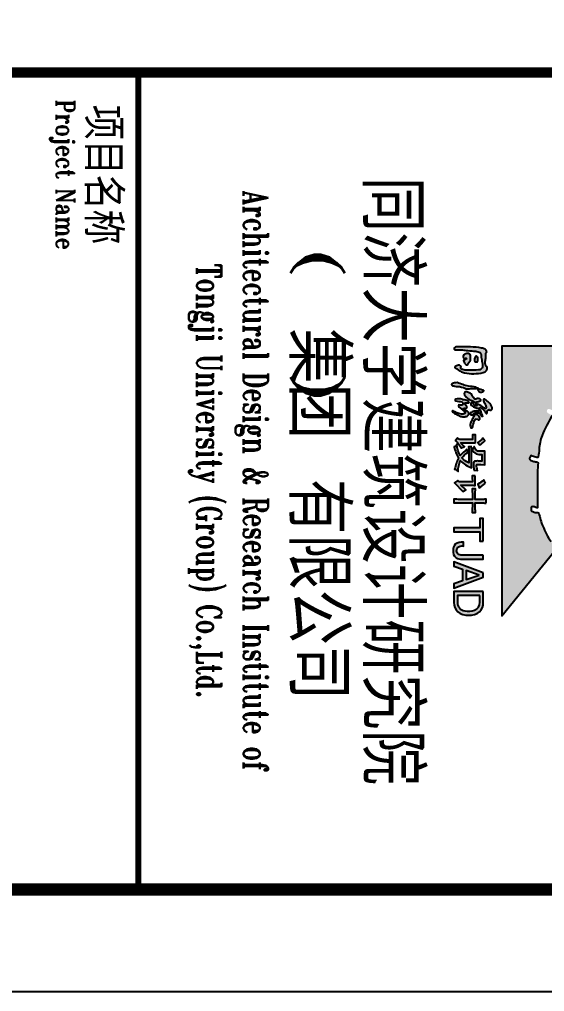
# Model space of a CAD drawing. Extents: x 190999 to 918899, y -200814 to 215286.
# Drawn here: x 780934 to 786078, y -200814 to -191294 of the extents above; entities that cross this region are included whole.
import ezdxf
from ezdxf.enums import TextEntityAlignment as Align

# ---------------------------------------------------------------- set-up
doc = ezdxf.new("R2010")
doc.units = 0
doc.header["$LTSCALE"] = 1000
doc.header["$MEASUREMENT"] = 0
doc.layers.add('图框', color=189, linetype='Continuous')
doc.styles.add('TKZ1_tjhts.shx', font='tjromant.shx', dxfattribs={"bigfont": 'tjhts.shx'})
doc.styles.add('TKZ2_tjkts.shx', font='tjromant.shx', dxfattribs={"bigfont": 'tjkts.shx'})

# ---------------------------------------------------------------- blocks, each defined once
blk = doc.blocks.new('TJAD_TK_LOGO')
at = {"layer": '图框'}
blk.add_hatch(color=256, dxfattribs=at).paths.add_polyline_path([(0.3088, 0.2387, -0.055111), (0.2978, 0.218, -0.399817), (0.2889, 0.2131, -0.15154), (0.2813, 0.2164, -0.301448), (0.2805, 0.2256, 0.010306), (0.2893, 0.248, -0.01851), (0.2158, 0.3296, -0.103184), (0.1567, 0.4231, -0.120959), (0.1559, 0.5005, 0.063512), (0.1683, 0.6375, 0.024265), (0.1633, 0.7157, -0.039016), (0.1589, 0.7586, -0.148803), (0.1672, 0.7952, -0.063522), (0.1899, 0.8185, -0.021561), (0.1991, 0.8269), (0, 0.9887), (0, 0.0136), (1.2, 0.0136), (0.9015, 0.2562, -0.02734), (0.8698, 0.2318, -0.056811), (0.8015, 0.1955, -0.043653), (0.7428, 0.1781, 0.070224), (0.7398, 0.1676, -0.155586), (0.7336, 0.1464, -0.268078), (0.7145, 0.1445, 0.046034), (0.7138, 0.1514, -0.10837), (0.7157, 0.158, 0.067272), (0.7193, 0.1723, 0.007869), (0.606, 0.1714, -0.018474), (0.519, 0.1742, 0.089356), (0.5135, 0.1595, -0.084297), (0.509, 0.1441, -0.378712), (0.4979, 0.1366, -0.129516), (0.4872, 0.1418, 0.010082), (0.4893, 0.1483, -0.06366), (0.4927, 0.1585, -0.047427), (0.496, 0.17, 0.412458), (0.4928, 0.175, 0.04646), (0.4591, 0.1791, -0.083304), (0.3984, 0.1918, -0.056916)])
h = blk.add_hatch(color=256, dxfattribs=at)
h.paths.add_polyline_path([(0.1087, -0.0549, 0.215782), (0.0955, -0.0527, 0.067417), (0.0878, -0.0572, -0.168397), (0.0723, -0.0608, -0.018722), (0.0557, -0.0587, 0.069135), (0.0371, -0.0584, -0.211583), (0.0322, -0.0571, 0.012327), (0.0271, -0.0542, 0.18165), (0.0227, -0.0546, 0.234564), (0.0145, -0.0607, 0.06939), (0.0092, -0.0773, 0.040114), (0.004, -0.1264, 0.00862), (0.0038, -0.1509, 0.034302), (0.0033, -0.1865, 0.240525), (0.0113, -0.1992, 0.151405), (0.014, -0.1995, 0.254247), (0.0165, -0.1924, 0.038225), (0.0174, -0.1663, -0.061608), (0.0194, -0.1463, 0.026815), (0.0223, -0.1127, -0.054652), (0.0257, -0.0929, -0.028262), (0.0289, -0.0835, -0.253686), (0.0385, -0.0789, 0.007206), (0.0489, -0.0782, -0.006599), (0.0729, -0.0746, 0.009999), (0.0841, -0.0723, -0.062381), (0.0934, -0.0735, -0.15567), (0.0993, -0.0771, -0.051163), (0.1052, -0.0853, -0.102101), (0.1065, -0.0911, -0.03095), (0.1072, -0.1291, 0.010088), (0.1069, -0.1503, -0.131285), (0.1038, -0.1627, -0.019629), (0.1006, -0.1683, -0.485137), (0.0962, -0.1696, 0.001583), (0.093, -0.1677, 0.165296), (0.0875, -0.1704, 0.24859), (0.0847, -0.1785, 0.066176), (0.0882, -0.1886, 0.038595), (0.0909, -0.1945, 0.378365), (0.0951, -0.1957, 0.077759), (0.1038, -0.1826, 0.016012), (0.1121, -0.17, 0.054651), (0.1183, -0.1552, 0.087206), (0.1231, -0.1116, 0.064902), (0.1173, -0.0684, 0.144064)])
h.paths.add_polyline_path([(0.0629, -0.0931), (0.0559, -0.0934), (0.0526, -0.0942), (0.0487, -0.0957), (0.0473, -0.0971), (0.0457, -0.0999, 0.333571), (0.0462, -0.1038, 0.045952), (0.0523, -0.1067, 0.064784), (0.0622, -0.1092, 0.210865), (0.0684, -0.1072, 0.127927), (0.0706, -0.102, 0.211886), (0.0696, -0.0958, 0.12013), (0.0674, -0.0941)], flags=17)
h.paths.add_polyline_path([(0.058, -0.146, -0.039434), (0.0609, -0.152, 0.054133), (0.0642, -0.1578, 0.123184), (0.0796, -0.1504, 0.140353), (0.0842, -0.1429, 0.284617), (0.0828, -0.1391, -0.012464), (0.0763, -0.135, 0.016141), (0.0639, -0.1258, -0.029736), (0.0406, -0.1269, -0.149024), (0.0367, -0.13, 0.190304), (0.0335, -0.134, 0.089845), (0.0332, -0.143, 0.171078), (0.0413, -0.1572, 0.249801), (0.0503, -0.1586, 0.378768), (0.055, -0.1529, 0.031236), (0.054, -0.1458), (0.0561, -0.1439)], flags=17)
h.paths.add_polyline_path([(0.1936, -0.0808, -0.130766), (0.1929, -0.0832, -0.049), (0.1889, -0.0904, 0.175351), (0.1867, -0.0955, 0.389375), (0.1886, -0.0971, 0.146359), (0.1966, -0.0935, 0.079034), (0.2024, -0.0886, 0.101244), (0.205, -0.0836, 0.132531), (0.2051, -0.0769, 0.067751), (0.2031, -0.0722, 0.050259), (0.1996, -0.0676, 0.454265), (0.198, -0.0678, 0.06765), (0.196, -0.0731, 0.007561)])
h.paths.add_polyline_path([(0.189, -0.104, 0.313541), (0.1862, -0.1002, 0.335576), (0.1832, -0.1018, 0.015792), (0.1784, -0.1349, -0.057755), (0.1712, -0.1608, 0.000363), (0.1628, -0.1859, 0.094511), (0.1671, -0.2072, 0.230423), (0.1705, -0.2113, 0.369117), (0.1764, -0.2058, 0.039319), (0.18, -0.1854, -0.109188), (0.1887, -0.1489, 0.00425), (0.1908, -0.1434, 0.032369), (0.1887, -0.118, -0.025515)])
h.paths.add_polyline_path([(0.251, -0.0452, 0.093827), (0.2363, -0.0633, 0.302072), (0.2373, -0.0679, 0.296548), (0.2444, -0.0681, 0.04254), (0.259, -0.0604, -0.129019), (0.2753, -0.0571, -0.117204), (0.2785, -0.0581, -0.328405), (0.2786, -0.0608, -0.051459), (0.2703, -0.0723, 0.085646), (0.2604, -0.09, 0.031903), (0.2597, -0.0932, -0.315533), (0.2562, -0.0979, -0.134544), (0.2509, -0.099, -0.408117), (0.2479, -0.0961, 0.035639), (0.2445, -0.0851, 0.084333), (0.2416, -0.0806, 0.358627), (0.239, -0.0802, 0.227473), (0.2329, -0.092, 0.148882), (0.235, -0.0994, -0.254787), (0.2358, -0.1059, -0.110418), (0.229, -0.1131, -0.032156), (0.2173, -0.1207, 0.122106), (0.2102, -0.1279, 0.074479), (0.2035, -0.1443, 0.233421), (0.2058, -0.152, 0.316166), (0.2167, -0.1523, 0.122903), (0.2315, -0.1397, 0.056501), (0.2413, -0.1246, -0.025506), (0.2474, -0.11, -0.174643), (0.2597, -0.1006, 0.004602), (0.2657, -0.0979, -0.251477), (0.2643, -0.107, -0.130218), (0.2586, -0.1116, 0.16089), (0.2539, -0.1165, 0.172735), (0.253, -0.123, 0.448793), (0.2607, -0.1246, 0.141971), (0.272, -0.1086, 0.057248), (0.2765, -0.0945, -0.334885), (0.2836, -0.0873, -0.076773), (0.2877, -0.0871, -0.545841), (0.2894, -0.0894, -0.008092), (0.2895, -0.1045, 0.139136), (0.2949, -0.1235, 0.144746), (0.301, -0.1277, 0.355116), (0.3041, -0.1263, 0.046986), (0.3064, -0.118, 0.052614), (0.3072, -0.1148, 0.237681), (0.3057, -0.1128, 0.025436), (0.3015, -0.1114, -0.354836), (0.298, -0.1075, -0.049448), (0.2968, -0.0935, -0.035628), (0.2969, -0.0883, -0.387964), (0.3001, -0.084, -0.009611), (0.3071, -0.0814, 0.187317), (0.3113, -0.0778, 0.232403), (0.3115, -0.0721, 0.143525), (0.3105, -0.0719, 0.022411), (0.2879, -0.0821, -0.00319), (0.2795, -0.086, -0.206179), (0.276, -0.0863, -0.165764), (0.2735, -0.0838, -0.217969), (0.274, -0.0802, -0.110096), (0.2841, -0.0684, -0.031862), (0.2964, -0.0594, 0.078929), (0.2994, -0.0567, 0.264707), (0.2996, -0.0548, 0.034215), (0.298, -0.0525, 0.174735), (0.2957, -0.0516, 0.001752), (0.2917, -0.0518, -0.177458), (0.2867, -0.0505, -0.140307), (0.2831, -0.0469, -0.275752), (0.2842, -0.0412, 0.167681), (0.2852, -0.035, 0.301407), (0.2787, -0.0302, 0.08311), (0.273, -0.0304, 0.130737)])
h.paths.add_polyline_path([(0.3265, -0.1185, 0.027579), (0.3434, -0.1267, 0.154526), (0.3537, -0.1275, 0.082415), (0.3631, -0.1246, 0.312986), (0.3634, -0.1187, 0.221824), (0.3602, -0.1161, 0.031656), (0.355, -0.1158, -0.00721), (0.3422, -0.1122, -0.071904), (0.3274, -0.106, -0.267193), (0.324, -0.1005, -0.023267), (0.3278, -0.0922, 0.395574), (0.3247, -0.0851, 0.188464), (0.3166, -0.0869, 0.051998), (0.3107, -0.0902, 0.108508), (0.3062, -0.0972, 0.200123), (0.3045, -0.1041, 0.191616), (0.3078, -0.1086, -0.01282)])
h.paths.add_polyline_path([(0.3061, -0.1345, 0.188222), (0.2987, -0.1344, 0.20573), (0.2909, -0.1393, 0.018376), (0.2852, -0.1492, -0.117409), (0.2773, -0.1592, -0.060927), (0.2765, -0.1465, 0.215117), (0.2745, -0.1419, 0.470033), (0.2699, -0.1433, -0.045545), (0.2616, -0.1486, -0.074224), (0.2553, -0.1514, -0.568137), (0.252, -0.1485, -0.07678), (0.2526, -0.1441, 0.100197), (0.2529, -0.1346, 0.387299), (0.2502, -0.1327, 0.118665), (0.2478, -0.1338, 0.185429), (0.2406, -0.1469, -0.018374), (0.2387, -0.1583, 0.026924), (0.2355, -0.1694, -0.013447), (0.2349, -0.18, 0.097057), (0.2361, -0.1921, 0.277047), (0.2398, -0.1951, 0.192921), (0.2429, -0.1932, 0.125735), (0.2464, -0.1796, -0.084178), (0.2486, -0.1648, -0.292454), (0.2566, -0.1598, -0.427415), (0.2627, -0.1662, -0.039723), (0.2621, -0.1773, 0.744354), (0.2674, -0.1794, 0.173973), (0.2753, -0.1721, -0.079593), (0.2831, -0.1615, 0.037997), (0.2923, -0.1518, -0.536451), (0.3002, -0.1519, -0.220641), (0.3027, -0.1657, -0.033334), (0.3, -0.1785, -0.02197), (0.2922, -0.1962, -0.036413), (0.288, -0.2042, 0.059035), (0.2879, -0.2046, 0.221247), (0.2894, -0.2077, 0.229092), (0.2907, -0.2079, 0.104052), (0.2938, -0.2056, 0.039622), (0.3034, -0.1893, 0.031663), (0.3116, -0.1728, 0.083922), (0.3151, -0.1559, 0.095464), (0.3114, -0.1418, 0.118136)])
h.paths.add_polyline_path([(0.4291, -0.0935), (0.4405, -0.0853, 0.028783), (0.4221, -0.0627), (0.4102, -0.0715, -0.06685)])
h.paths.add_polyline_path([(0.4215, -0.1047), (0.4022, -0.1042), (0.3969, -0.1036), (0.3948, -0.1036), (0.3948, -0.1181), (0.4007, -0.1176), (0.4092, -0.1169), (0.4158, -0.1168), (0.4158, -0.1709, -0.223037), (0.4102, -0.1829, -0.003297), (0.4095, -0.1842), (0.42, -0.1936, 0.201777), (0.4221, -0.1917, -0.033526), (0.4536, -0.1659, -0.02738), (0.4473, -0.1527, -0.067274), (0.4298, -0.1697, -0.004515), (0.43, -0.112, -0.051491), (0.4312, -0.1036)])
h.paths.add_polyline_path([(0.4681, -0.0776), (0.4676, -0.0915, -0.202539), (0.4614, -0.1024, -0.066868), (0.4473, -0.1105, -0.101276), (0.4613, -0.1193, 0.145344), (0.4788, -0.1017, 0.140249), (0.4824, -0.0753, -0.003162), (0.5118, -0.0753, -0.016144), (0.5113, -0.0906, 0.052901), (0.5122, -0.1087, 0.214665), (0.5146, -0.1118, 0.093296), (0.5153, -0.1118, 0.137117), (0.5238, -0.1126, 0.000424), (0.5373, -0.1123, 0.022294), (0.5517, -0.1112), (0.5538, -0.0948), (0.5502, -0.0961), (0.5458, -0.0974), (0.5419, -0.0985), (0.5363, -0.0994), (0.5323, -0.0995), (0.5266, -0.0985), (0.5261, -0.0963), (0.5266, -0.0805), (0.5279, -0.0627), (0.5208, -0.0631), (0.5109, -0.0633), (0.4981, -0.0633), (0.4859, -0.0633), (0.4771, -0.0632), (0.4669, -0.0627)])
h.paths.add_polyline_path([(0.5056, -0.1225, -0.002263), (0.4652, -0.1224, -0.028919), (0.4487, -0.1207), (0.4487, -0.1351), (0.4568, -0.134), (0.467, -0.1332, -0.001197), (0.5012, -0.1332, 0.000411), (0.5195, -0.1332, -0.117897), (0.4977, -0.1647, -0.081518), (0.4732, -0.1382), (0.4592, -0.142, 0.067412), (0.4873, -0.1722, -0.099344), (0.4368, -0.1867, -0.117302), (0.4487, -0.1993, 0.051291), (0.4985, -0.1798, 0.052048), (0.5475, -0.1968, -0.102524), (0.5573, -0.1817, -0.086164), (0.5097, -0.1716, 0.112398), (0.5412, -0.1212, -0.018709)])
h.paths.add_polyline_path([(0.6036, -0.1181), (0.6036, -0.1747, -0.094232), (0.598, -0.1829), (0.6085, -0.1968), (0.647, -0.1609), (0.64, -0.147), (0.619, -0.1691), (0.619, -0.1241, -0.058001), (0.6207, -0.1057, 0.319569), (0.6199, -0.1049, 0.045142), (0.6064, -0.1062, 0.020451), (0.5944, -0.1061, -0.034776), (0.5777, -0.1049), (0.5777, -0.1193, -0.030546)])
h.paths.add_polyline_path([(0.6099, -0.0601), (0.5952, -0.0664, -0.049542), (0.6141, -0.0941), (0.6302, -0.0872, 0.030356)])
h.paths.add_polyline_path([(0.6595, -0.1054, -0.019379), (0.6351, -0.1042), (0.6351, -0.1193, -0.02608), (0.6603, -0.1181), (0.682, -0.1181), (0.682, -0.1729, -0.021278), (0.6806, -0.2012), (0.6974, -0.2012, -0.017067), (0.6967, -0.1716), (0.6967, -0.1181), (0.7148, -0.1181, -0.024313), (0.7409, -0.1193), (0.7409, -0.1042, -0.018656), (0.7103, -0.1055), (0.6967, -0.1055), (0.6967, -0.0765, -0.143011), (0.7016, -0.0589, 0.162811), (0.697, -0.0572, 0.035376), (0.6847, -0.0564, 0.004148), (0.6806, -0.0564, -0.046173), (0.6819, -0.0675, -0.00345), (0.682, -0.1055, -0.001359)])
h.paths.add_polyline_path([(0.7665, -0.0695), (0.7665, -0.0854), (0.8078, -0.0854), (0.8078, -0.2004), (0.8257, -0.2004), (0.8257, -0.0854), (0.867, -0.0854), (0.867, -0.0695)])
h.paths.add_polyline_path([(0.9301, -0.1569, -0.040499), (0.9291, -0.1744, -0.3078), (0.915, -0.1875, -0.189438), (0.8973, -0.1845, -0.186489), (0.89, -0.1721, -0.07743), (0.8894, -0.158), (0.8723, -0.158, 0.198241), (0.8816, -0.1938, 0.214326), (0.9098, -0.2039, 0.249549), (0.9415, -0.1907, 0.135294), (0.948, -0.1641), (0.948, -0.0695), (0.9301, -0.0695)])
h.paths.add_polyline_path([(1.0285, -0.0695), (1.0088, -0.0695), (0.9602, -0.2004), (0.9786, -0.2004), (0.9926, -0.1613), (1.0441, -0.1613), (1.0579, -0.2004), (1.0772, -0.2004)])
h.paths.add_polyline_path([(1.0186, -0.0882), (1.0389, -0.146), (0.9981, -0.146)], flags=16)
h.paths.add_polyline_path([(1.0908, -0.0695), (1.0908, -0.2004), (1.1399, -0.2004, 0.229129), (1.182, -0.1827, 0.179316), (1.1971, -0.1343, 0.181564), (1.1826, -0.0858, 0.220204), (1.1406, -0.0695)])
h.paths.add_polyline_path([(1.1086, -0.0846), (1.1391, -0.0846, -0.337188), (1.1746, -0.1078, -0.124189), (1.1773, -0.1517, -0.40123), (1.1391, -0.1844), (1.1086, -0.1844)], flags=16)
for points in [[(0, 0.9887), (0, 0.0136), (1.2, 0.0136)], [(0.867, -0.0695), (0.7665, -0.0695), (0.7665, -0.0854), (0.8078, -0.0854), (0.8078, -0.2004), (0.8257, -0.2004), (0.8257, -0.0854), (0.867, -0.0854)], [(1.0088, -0.0695), (0.9602, -0.2004), (0.9786, -0.2004), (0.9926, -0.1613), (1.0441, -0.1613), (1.0579, -0.2004), (1.0772, -0.2004), (1.0285, -0.0695)], [(1.0186, -0.0882), (0.9981, -0.146), (1.0389, -0.146)]]:
    blk.add_lwpolyline(points, close=True, dxfattribs=at)
for points in [[(0.3088, 0.2387, 0.056916), (0.3984, 0.1918, 0.083304), (0.4591, 0.1791, -0.046418), (0.4928, 0.175, -0.509372), (0.4955, 0.1688, 0.042269), (0.4927, 0.1585, 0.06366), (0.4893, 0.1483, -0.010082), (0.4872, 0.1418, 0.129516), (0.4979, 0.1366, 0.378712), (0.509, 0.1441, 0.084297), (0.5135, 0.1595, -0.089356), (0.519, 0.1742, 0.018474), (0.606, 0.1714, -0.007869), (0.7193, 0.1723, -0.067272), (0.7157, 0.158, 0.10837), (0.7138, 0.1514, -0.046034), (0.7145, 0.1445, 0.268078), (0.7336, 0.1464, 0.155586), (0.7398, 0.1676, -0.070224), (0.7428, 0.1781, 0.043653), (0.8015, 0.1955, 0.056811), (0.8698, 0.2318, 0.042991)], [(0.1979, -0.068, 0.064778), (0.196, -0.0731, 0.007561), (0.1936, -0.0808, -0.130766), (0.1929, -0.0832, -0.049), (0.1889, -0.0904, 0.145283), (0.1868, -0.0946, 0.551757), (0.1886, -0.0971, 0.146359), (0.1966, -0.0935, 0.079034), (0.2024, -0.0886, 0.101244), (0.205, -0.0836, 0.132531), (0.2051, -0.0769, 0.09128), (0.2022, -0.0707, 0.033188), (0.1998, -0.0677, 0.58845), (0.1979, -0.068, 1.283189)], [(0.324, -0.1005, -0.023267), (0.3278, -0.0922, 0.395574), (0.3247, -0.0851, 0.188464), (0.3166, -0.0869, 0.051998), (0.3107, -0.0902, 0.108508), (0.3062, -0.0972, 0.200123), (0.3045, -0.1041, 0.239968), (0.3091, -0.1093, -0.011966), (0.3265, -0.1185, 0.026796), (0.3429, -0.1265, 0.16248), (0.3537, -0.1275, 0.082415), (0.3631, -0.1246, 0.312986), (0.3634, -0.1187, 0.221824), (0.3602, -0.1161, 0.031656), (0.355, -0.1158, -0.00721), (0.3422, -0.1122, -0.071904), (0.3274, -0.106, -0.267193), (0.324, -0.1005, -1.034673)], [(0.4405, -0.0853, 0.028783), (0.4221, -0.0627), (0.4102, -0.0715, -0.06685), (0.4291, -0.0935), (0.4405, -0.0853)], [(0.6099, -0.0601), (0.5952, -0.0664, -0.049542), (0.6141, -0.0941), (0.6302, -0.0872, 0.030356), (0.6099, -0.0601, -0.367543)], [(0.7016, -0.0589, 0.162811), (0.697, -0.0572, 0.035376), (0.6847, -0.0564, 0.004148), (0.6806, -0.0564, -0.046173), (0.6819, -0.0675, -0.00345), (0.682, -0.1055, -0.001359), (0.6595, -0.1054, -0.019379), (0.6351, -0.1042), (0.6351, -0.1193, -0.02608), (0.6603, -0.1181), (0.682, -0.1181), (0.682, -0.1729, -0.021278), (0.6806, -0.2012), (0.6974, -0.2012, -0.017067), (0.6967, -0.1716), (0.6967, -0.1181), (0.7151, -0.1181, -0.024106), (0.7409, -0.1193), (0.7409, -0.1042, -0.018656), (0.7103, -0.1055), (0.6967, -0.1055), (0.6967, -0.0765, -0.143011), (0.7016, -0.0589, -0.556347)], [(0.0406, -0.1269), (0.0406, -0.1269, -0.149024), (0.0367, -0.13, 0.190304), (0.0335, -0.134, 0.089845), (0.0332, -0.143, 0.171078), (0.0413, -0.1572, 0.249801), (0.0503, -0.1586, 0.403637), (0.0549, -0.1524, 0.029133), (0.054, -0.1458), (0.0561, -0.1439), (0.058, -0.146, -0.039434), (0.0609, -0.152, 0.054133), (0.0642, -0.1578, 0.123184), (0.0796, -0.1504, 0.129726), (0.084, -0.1436, 0.403849), (0.0819, -0.1386, -0.010847), (0.0763, -0.135, 0.016141), (0.0639, -0.1258, -0.029736), (0.0406, -0.1269, 49.864195)], [(0.0674, -0.0941), (0.0629, -0.0931), (0.0559, -0.0934), (0.0526, -0.0942), (0.0487, -0.0957), (0.0473, -0.0971), (0.0457, -0.0999), (0.0457, -0.0999, 0.333571), (0.0462, -0.1038, 0.045952), (0.0523, -0.1067, 0.064784), (0.0622, -0.1092, 0.210865), (0.0684, -0.1072, 0.127927), (0.0706, -0.102, 0.211886), (0.0696, -0.0958, 0.12013), (0.0674, -0.0941, 0.205248)], [(0.1832, -0.1018, 0.015792), (0.1784, -0.1349, -0.057755), (0.1712, -0.1608, 0.000363), (0.1628, -0.1859, 0.094511), (0.1671, -0.2072, 0.230423), (0.1705, -0.2113, 0.369117), (0.1764, -0.2058, 0.039319), (0.18, -0.1854, -0.109188), (0.1887, -0.1489, 0.00425), (0.1908, -0.1434, 0.032369), (0.1887, -0.118, -0.024093), (0.189, -0.1048, 0.365167), (0.1862, -0.1002, 0.335576), (0.1832, -0.1018, -4.82272)], [(0.4312, -0.1036), (0.4215, -0.1047), (0.4022, -0.1042), (0.3969, -0.1036), (0.3948, -0.1036), (0.3948, -0.1036), (0.3948, -0.1181), (0.4007, -0.1176), (0.4092, -0.1169), (0.4158, -0.1168), (0.4158, -0.171, -0.221898), (0.4102, -0.1829, -0.003297), (0.4095, -0.1842), (0.42, -0.1936, 0.201777), (0.4221, -0.1917, -0.033526), (0.4536, -0.1659, -0.02738), (0.4473, -0.1527, -0.067274), (0.4298, -0.1697, -0.004515), (0.43, -0.112, -0.051491), (0.4312, -0.1036, 1.276431)], [(0.4487, -0.1206), (0.4487, -0.1351), (0.4568, -0.134), (0.467, -0.1332, -0.001197), (0.5012, -0.1332, 0.000411), (0.5195, -0.1332, -0.117897), (0.4977, -0.1647, -0.081518), (0.4732, -0.1382), (0.4592, -0.142, 0.067412), (0.4873, -0.1722, -0.099344), (0.4368, -0.1867, -0.117302), (0.4487, -0.1993, 0.051291), (0.4985, -0.1798, 0.052048), (0.5475, -0.1968, -0.102524), (0.5573, -0.1817, -0.086164), (0.5097, -0.1716, 0.112398), (0.5412, -0.1212, -0.018709), (0.5056, -0.1225, -0.002263), (0.4652, -0.1224, -0.029288), (0.4485, -0.1206, -12.247816)], [(0.2478, -0.1338, 0.185682), (0.2406, -0.1469, -0.018341), (0.2387, -0.1583, 0.026924), (0.2355, -0.1694, -0.013447), (0.2349, -0.18, 0.093363), (0.236, -0.1917, 0.304335), (0.2398, -0.1951, 0.291554), (0.2438, -0.1916, 0.117574), (0.2464, -0.1787, -0.079063), (0.2486, -0.1648, -0.300592), (0.2569, -0.1598, -0.368552), (0.2626, -0.1652, -0.043209), (0.2621, -0.1773, 0.744354), (0.2674, -0.1794, 0.177438), (0.2754, -0.1719, -0.078291), (0.2831, -0.1615, 0.039946), (0.2927, -0.1512, -0.451499), (0.2998, -0.1514, -0.230308), (0.3027, -0.1657, -0.033334), (0.3, -0.1785, -0.02197), (0.2922, -0.1962, -0.034481), (0.2883, -0.2038, 0.327695), (0.2882, -0.2061, 0.128468), (0.2894, -0.2077, 0.229092), (0.2907, -0.2079, 0.151567), (0.2948, -0.2041, 0.035943), (0.3034, -0.1893, 0.031663), (0.3116, -0.1728, 0.083922), (0.3151, -0.1559, 0.095464), (0.3114, -0.1418, 0.118136), (0.3061, -0.1345, 0.188222), (0.2987, -0.1344, 0.20573), (0.2909, -0.1393, 0.021251), (0.2844, -0.1508, -0.101043), (0.2773, -0.1592, -0.060927), (0.2765, -0.1465, 0.215117), (0.2745, -0.1419, 0.470033), (0.2699, -0.1433, -0.045545), (0.2616, -0.1486, -0.074224), (0.2553, -0.1514, -0.417651), (0.2521, -0.1497, -0.097649), (0.2526, -0.1441, 0.097114), (0.253, -0.1349, 0.421439), (0.2502, -0.1327, 0.118665), (0.2478, -0.1338, 0.480434)]]:
    blk.add_lwpolyline(points, format="xyb", dxfattribs=at)
for points in [[(0.273, -0.0304, 0.130737), (0.251, -0.0452, 0.088699), (0.2369, -0.0622, 0.387064), (0.2373, -0.0679, 0.296548), (0.2444, -0.0681, 0.04254), (0.259, -0.0604, -0.129019), (0.2753, -0.0571, -0.117204), (0.2785, -0.0581, -0.328405), (0.2786, -0.0608, -0.051459), (0.2703, -0.0723, 0.085646), (0.2604, -0.09, 0.042347), (0.2595, -0.0943, -0.257362), (0.2562, -0.0979, -0.134544), (0.2509, -0.099, -0.408117), (0.2479, -0.0961, 0.033303), (0.2447, -0.0858, 0.096312), (0.2416, -0.0806, 0.428215), (0.2386, -0.0805, 0.197066), (0.233, -0.0907, 0.173607), (0.235, -0.0994, -0.254787), (0.2358, -0.1059, -0.110418), (0.229, -0.1131, -0.032156), (0.2173, -0.1207, 0.123756), (0.2101, -0.1281, 0.067355), (0.2039, -0.1428, 0.278531), (0.2058, -0.152, 0.316166), (0.2167, -0.1523, 0.122903), (0.2315, -0.1397, 0.056501), (0.2413, -0.1246, -0.025506), (0.2474, -0.11, -0.174643), (0.2597, -0.1006, 0.004602), (0.2657, -0.0979, -0.251477), (0.2643, -0.107, -0.130218), (0.2586, -0.1116, 0.16089), (0.2539, -0.1165, 0.172735), (0.253, -0.123, 0.448793), (0.2607, -0.1246, 0.141971), (0.272, -0.1086, 0.060529), (0.2766, -0.0936, -0.306995), (0.2836, -0.0873, -0.076773), (0.2877, -0.0871, -0.332365), (0.2894, -0.0882, -0.00874), (0.2895, -0.1045, 0.139136), (0.2949, -0.1235, 0.144746), (0.301, -0.1277, 0.411443), (0.3043, -0.1258, 0.044065), (0.3064, -0.118, 0.052614), (0.3072, -0.1148, 0.288852), (0.3052, -0.1126, 0.027434), (0.3007, -0.1112, -0.22073), (0.2982, -0.1087, -0.053716), (0.2968, -0.0935, -0.048058), (0.2971, -0.0866, -0.264203), (0.3001, -0.084, -0.009366), (0.3069, -0.0815, 0.189138), (0.3112, -0.0779, 0.23794), (0.3115, -0.0721, 0.298753), (0.3095, -0.0723, 0.021447), (0.2879, -0.0821, -0.00319), (0.2795, -0.086, -0.206179), (0.276, -0.0863, -0.165764), (0.2735, -0.0838, -0.217969), (0.274, -0.0802, -0.110096), (0.2841, -0.0684, -0.031862), (0.2964, -0.0594, 0.078929), (0.2994, -0.0567, 0.347861), (0.2993, -0.0542, 0.026782), (0.298, -0.0525, 0.206765), (0.2952, -0.0516, 0.001894), (0.291, -0.0518, -0.151169), (0.2867, -0.0505, -0.140307), (0.2831, -0.0469, -0.275752), (0.2842, -0.0412, 0.167681), (0.2852, -0.035, 0.301407), (0.2787, -0.0302, 0.08311)], [(0.0841, -0.0723, -0.064608), (0.0938, -0.0736, -0.148081), (0.0993, -0.0771, -0.051163), (0.1052, -0.0853, -0.102101), (0.1065, -0.0911, -0.03095), (0.1072, -0.1291, 0.010316), (0.1069, -0.1508, -0.114991), (0.1044, -0.1617, -0.026322), (0.0999, -0.1693, -0.36855), (0.0962, -0.1696, 0.001583), (0.093, -0.1677, 0.165296), (0.0875, -0.1704, 0.284311), (0.085, -0.1796, 0.058684), (0.0882, -0.1886, 0.035482), (0.0906, -0.194, 0.42388), (0.0951, -0.1957, 0.077759), (0.1038, -0.1826, 0.016012), (0.1121, -0.17, 0.060529), (0.1188, -0.1536, 0.083781), (0.1231, -0.1116, 0.063229), (0.1176, -0.0695, 0.154163), (0.1087, -0.0549, 0.215782), (0.0955, -0.0527, 0.067417), (0.0878, -0.0572, -0.15511), (0.0736, -0.0609, -0.020128), (0.0557, -0.0587, 0.069135), (0.0371, -0.0584, -0.152007), (0.0334, -0.0579, 0.015393), (0.0271, -0.0542, 0.18165), (0.0227, -0.0546, 0.24442), (0.0143, -0.0611, 0.067673), (0.0092, -0.0773, 0.040114), (0.004, -0.1264, 0.00862), (0.0038, -0.1509, 0.034302), (0.0033, -0.1865, 0.219688), (0.0102, -0.1985, 0.224662), (0.014, -0.1995, 0.254247), (0.0165, -0.1924, 0.038225), (0.0174, -0.1663, -0.061608), (0.0194, -0.1463, 0.026815), (0.0223, -0.1127, -0.054652), (0.0257, -0.0929, -0.028262), (0.0289, -0.0835, -0.253686), (0.0385, -0.0789, 0.007206), (0.0489, -0.0782, -0.006599), (0.0729, -0.0746, 0.009999)], [(0.5517, -0.1112), (0.5538, -0.0948), (0.5502, -0.0961), (0.5458, -0.0974), (0.5419, -0.0985), (0.5363, -0.0994), (0.5323, -0.0995), (0.5283, -0.0988), (0.5265, -0.0979), (0.5263, -0.0971), (0.5261, -0.0954), (0.5266, -0.0805), (0.5279, -0.0627), (0.5208, -0.0631), (0.5109, -0.0633), (0.4981, -0.0633), (0.4859, -0.0633), (0.4771, -0.0632), (0.4669, -0.0627), (0.4681, -0.0776), (0.4676, -0.0915, -0.202539), (0.4614, -0.1024, -0.066868), (0.4473, -0.1105, -0.101276), (0.4613, -0.1193, 0.145344), (0.4788, -0.1017, 0.140249), (0.4824, -0.0753, -0.003162), (0.5118, -0.0753), (0.5118, -0.0753, -0.016144), (0.5113, -0.0906, 0.050777), (0.5121, -0.108, 0.255064), (0.5146, -0.1118, 0.093296), (0.5153, -0.1118, 0.137117), (0.5238, -0.1126, 0.000424), (0.5373, -0.1123, 0.022294)], [(0.9301, -0.0695), (0.9301, -0.1569, -0.040499), (0.9291, -0.1744, -0.3078), (0.915, -0.1875, -0.189438), (0.8973, -0.1845, -0.186489), (0.89, -0.1721, -0.07743), (0.8894, -0.158), (0.8723, -0.158, 0.198241), (0.8816, -0.1938, 0.214326), (0.9098, -0.2039, 0.249549), (0.9415, -0.1907, 0.135294), (0.948, -0.1641), (0.948, -0.0695)], [(1.0908, -0.0695), (1.0908, -0.2004), (1.1399, -0.2004, 0.229129), (1.182, -0.1827, 0.179316), (1.1971, -0.1343, 0.181564), (1.1826, -0.0858, 0.220204), (1.1406, -0.0695)], [(1.1086, -0.0846), (1.1086, -0.1844), (1.1391, -0.1844, 0.40123), (1.1773, -0.1517, 0.124189), (1.1746, -0.1078, 0.337188), (1.1391, -0.0846)], [(0.5777, -0.1049), (0.5777, -0.1193, -0.030546), (0.6036, -0.1181), (0.6036, -0.1747, -0.094232), (0.598, -0.1829), (0.6085, -0.1968), (0.647, -0.1609), (0.64, -0.147), (0.619, -0.1691), (0.619, -0.1241, -0.055814), (0.6205, -0.1063, 0.652499), (0.6196, -0.1049, 0.044194), (0.6064, -0.1062, 0.020451), (0.5944, -0.1061, -0.034776)]]:
    blk.add_lwpolyline(points, format="xyb", close=True, dxfattribs=at)
at = {"layer": '图框', "style": 'TKZ1_tjhts.shx'}
for s, height, p in [('同济大学建筑设计研究院', 0.258835, (0.6, -0.4754)), (' 集团 有限公司', 0.25884, (0.6594, -0.8031))]:
    blk.add_text(s, height=height, dxfattribs=at).set_placement(p, align=Align.MIDDLE_CENTER)
at = {"layer": '图框', "style": 'TKZ1_tjhts.shx', "width": 1.7}
blk.add_text('(  )', height=0.15893, dxfattribs=at).set_placement((-0.44, -0.8747))
at = {"layer": '图框', "style": 'TKZ1_tjhts.shx', "width": 0.7}
for s, p in [('Architectural Design & Research Institute of', (0.6, -1.0814)), ('Tongji University (Group) Co.,Ltd.', (0.6, -1.2887))]:
    blk.add_text(s, height=0.108983, dxfattribs=at).set_placement(p, align=Align.MIDDLE_CENTER)
blk = doc.blocks.new('TJAD_TK_A0')
at = {"layer": '图框'}
blk.add_line((2162, -441.703), (2162, 399.297), dxfattribs=at)
at = {"layer": '图框', "const_width": 1.2}
blk.add_lwpolyline([(2152, -431.703), (2152, 389.297), (998, 389.297), (998, -431.703)], close=True, dxfattribs=at)
at = {"layer": '图框'}
for points, const_width in [([(2072, 389.297), (2072, -431.703)], 1), ([(2072, -127.703), (2152, -127.703)], 0.6)]:
    blk.add_lwpolyline(points, dxfattribs=dict(at, const_width=const_width))
at = {"color": 1, "xscale": 22.02171320475958, "yscale": 22.02171320475958, "zscale": 22.02171320475958}
blk.add_blockref('TJAD_TK_LOGO', (2098.787, -92.377), dxfattribs=at)
at = {"layer": '图框', "style": 'TKZ2_tjkts.shx'}
blk.add_text('项目名称', height=3.6, dxfattribs=at).set_placement((2082, -131.155), align=Align.MIDDLE_CENTER)
at = {"layer": '图框', "style": 'TKZ2_tjkts.shx', "width": 0.8}
blk.add_text('Project Name', height=1.8, dxfattribs=at).set_placement((2082, -134.855), align=Align.MIDDLE_CENTER)

msp = doc.modelspace()

# ---------------------------------------------------------------- block references
at = {"layer": '图框', "xscale": 100, "yscale": 100, "zscale": 100, "rotation": 270}
msp.add_blockref('TJAD_TK_A0', (794868.8, 15386.5), dxfattribs=at)

doc.saveas('drawing.dxf')
